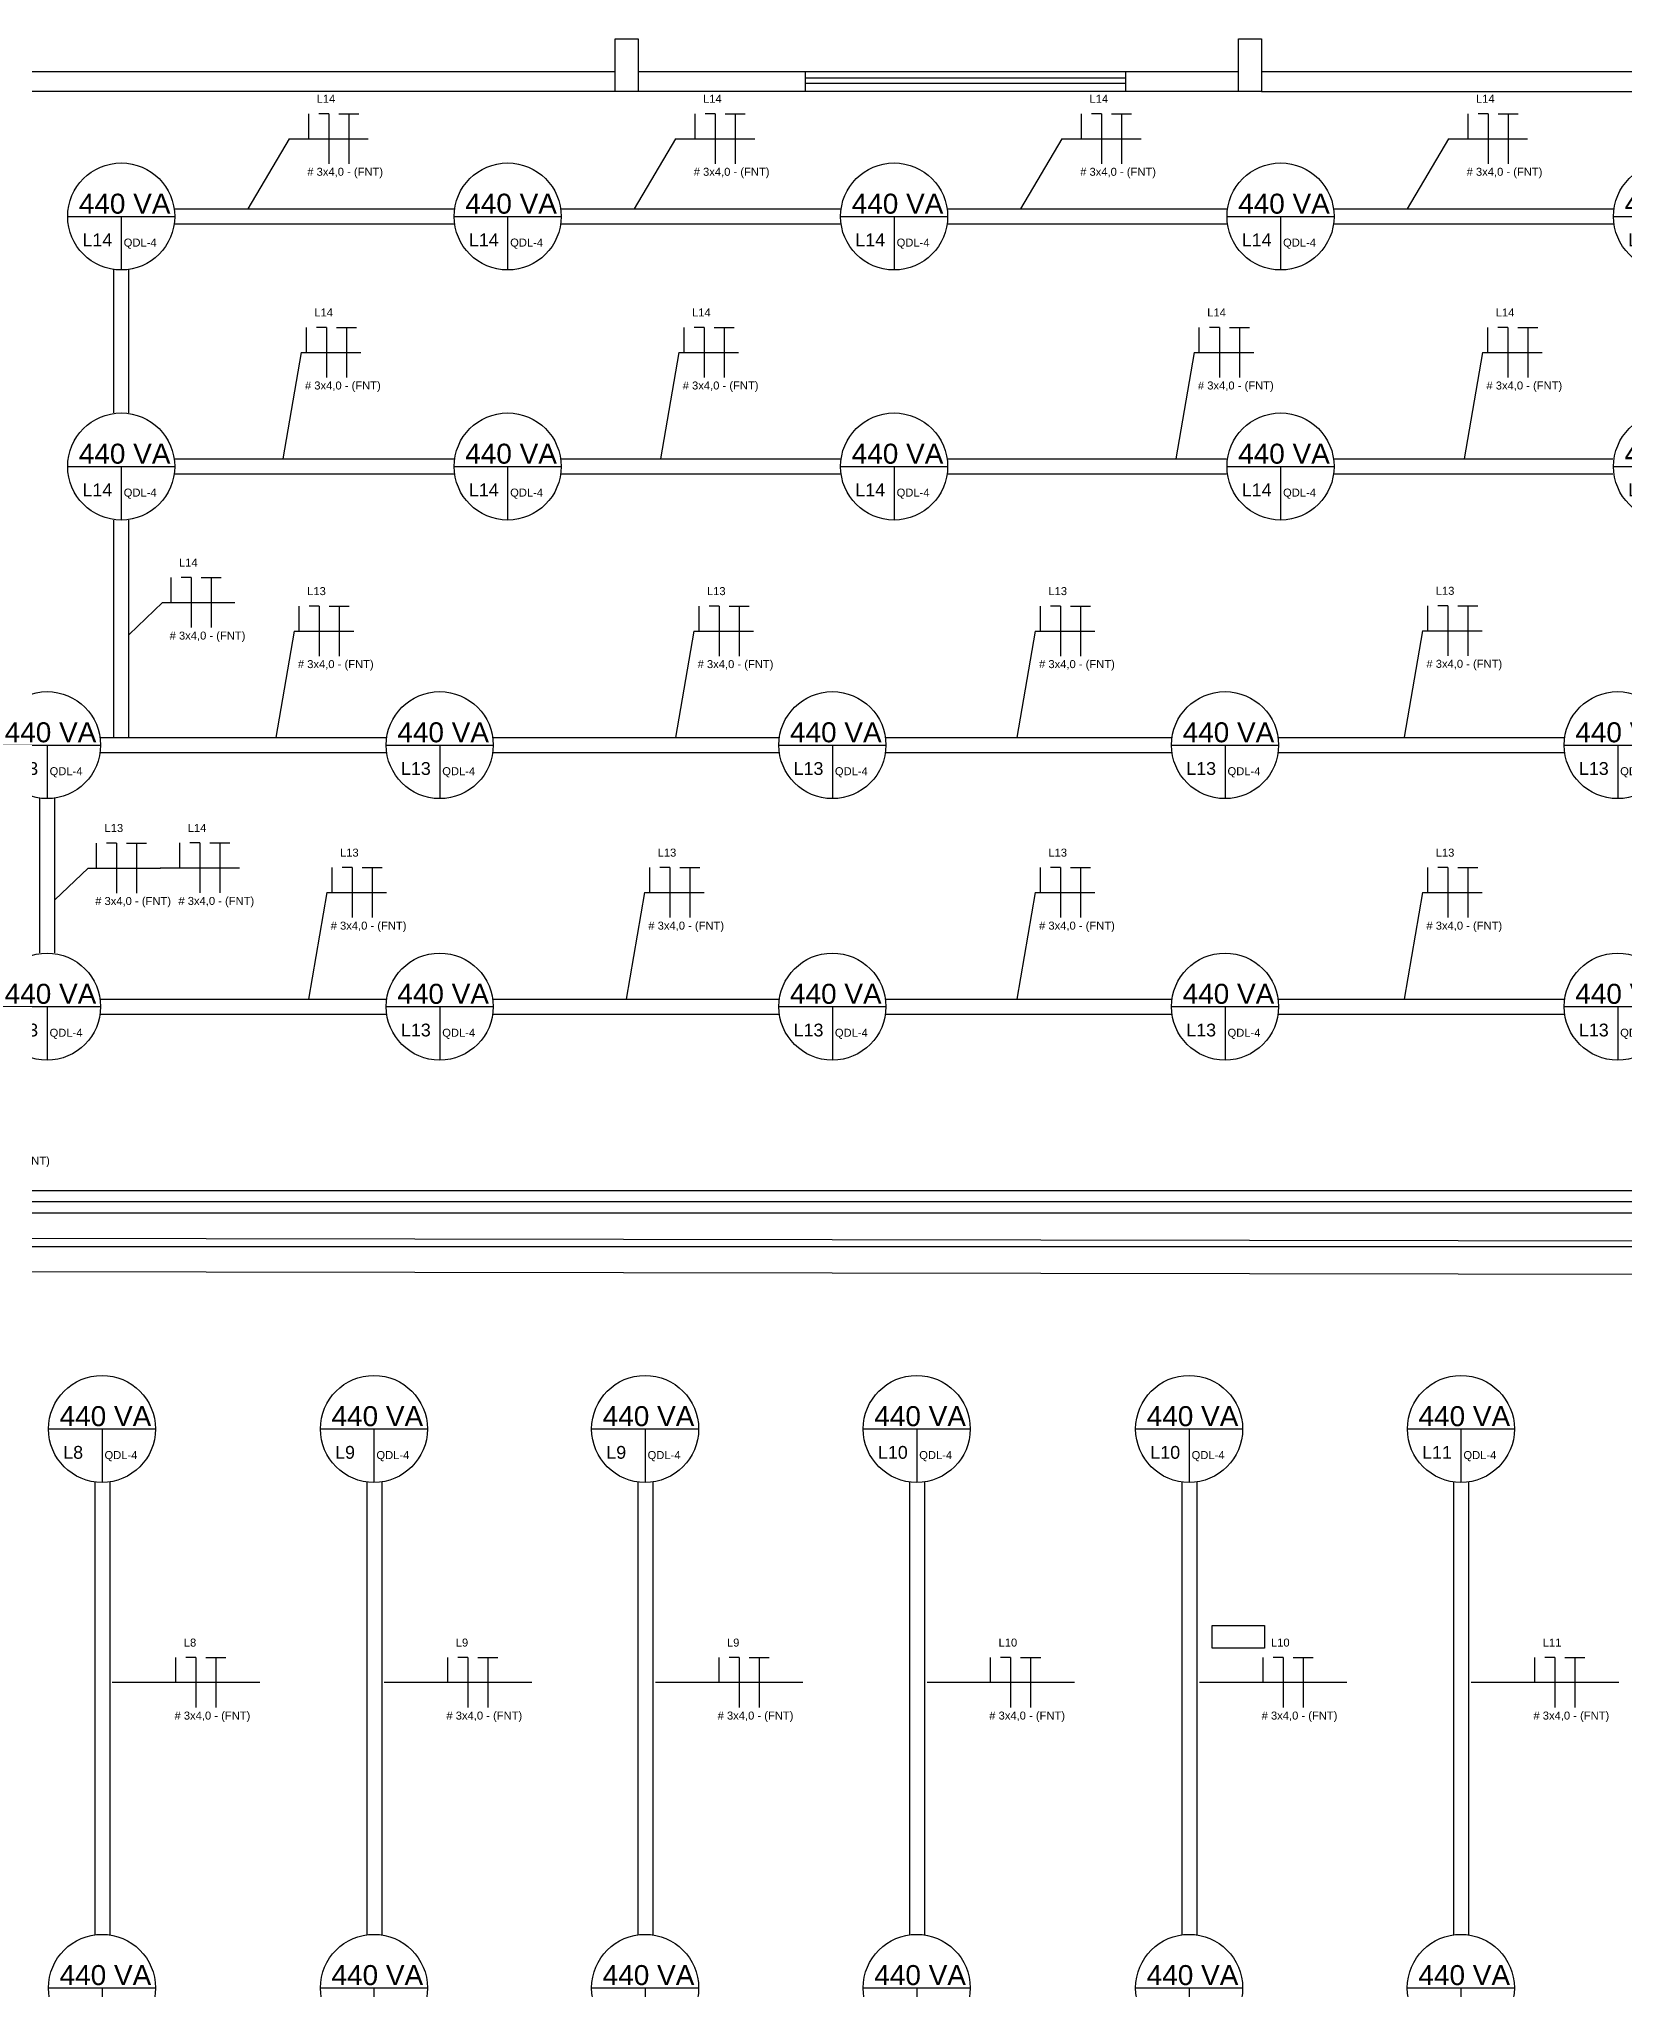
# Model space of a CAD drawing. Extents: x 196 to 343, y -52 to 135.
# Drawn here: x 299.58 to 315.43, y 41.84 to 61.35 of the extents above; entities that cross this region are included whole.
import ezdxf

# ---------------------------------------------------------------- set-up
doc = ezdxf.new("R2010")
doc.units = 0
doc.header["$MEASUREMENT"] = 0
for name, color, linetype in [('_ARQ', 5, 'CONTINUOUS'), ('_ELT-Eletrocalhas', 9, 'CONTINUOUS'), ('_ELT-Eletroduto', 7, 'CONTINUOUS'), ('_ELT-LUMINÁRIA', 2, 'CONTINUOUS'), ('ELET_FIAÇÃO', 1, 'CONTINUOUS')]:
    doc.layers.add(name, color=color, linetype=linetype)
doc.styles.add('ARIAL', font='arial.ttf')

# ---------------------------------------------------------------- blocks, each defined once
blk = doc.blocks.new('LAMPADA_RECAPAGEM')
at = {"layer": '_ELT-LUMINÁRIA', "linetype": 'Continuous'}
for points in [[(-0.535, 0), (0, 0), (0.535, 0)], [(0, 0), (0, -0.535)]]:
    blk.add_lwpolyline(points, dxfattribs=at)
blk.add_circle((0, 0), 0.535, dxfattribs=at)
at = {"layer": '_ELT-LUMINÁRIA', "linetype": 'Continuous', "style": 'ARIAL'}
for tag, p, height in [('P', (-0.424, 0.028), 0.2), ('C', (-0.388, -0.298), 0.128), ('A', (0.025, -0.301), 0.08)]:
    blk.add_attdef(tag, p, '', height=height, dxfattribs=at)
blk = doc.blocks.new('FIACAOQUALIDADE')
at = {"layer": 'ELET_FIAÇÃO', "linetype": 'Continuous'}
for p, q in [((0.236, 1.065), (0.236, 1.315)), ((0.436, 1.315), (0.336, 1.315)), ((0.436, 1.315), (0.436, 0.815)), ((0.536, 1.315), (0.736, 1.315)), ((0.636, 1.315), (0.636, 0.815))]:
    blk.add_line(p, q, dxfattribs=at)
at = {"layer": 'ELET_FIAÇÃO', "color": 7, "linetype": 'Continuous'}
for points in [[(0.184, 1.065), (0, 0)], [(0.184, 1.065), (0.78, 1.065)]]:
    blk.add_lwpolyline(points, dxfattribs=at)
at = {"layer": 'ELET_FIAÇÃO', "color": 7, "linetype": 'Continuous', "style": 'ARIAL'}
for tag, p in [('C', (0.315, 1.425)), ('B', (0.222, 0.695))]:
    blk.add_attdef(tag, p, '', height=0.08, dxfattribs=at)
blk = doc.blocks.new('Fiação_FNT_antiga')
at = {"layer": 'ELET_FIAÇÃO', "linetype": 'Continuous'}
for p, q in [((-0.2, 0), (-0.2, 0.25)), ((0, 0.25), (-0.1, 0.25)), ((0, 0.25), (0, -0.25)), ((0.1, 0.25), (0.3, 0.25)), ((0.2, 0.25), (0.2, -0.25))]:
    blk.add_line(p, q, dxfattribs=at)
at = {"layer": 'ELET_FIAÇÃO', "color": 7, "linetype": 'Continuous', "style": 'ARIAL'}
for tag, p in [('C', (-0.121, 0.36)), ('B', (-0.214, -0.37))]:
    blk.add_attdef(tag, p, '', height=0.08, dxfattribs=at)
blk = doc.blocks.new('FIACAO_CHAMADA_FNT')
at = {"layer": 'ELET_FIAÇÃO', "linetype": 'Continuous'}
for p, q in [((0.417, 0.318), (0.417, 0.568)), ((0.617, 0.568), (0.517, 0.568)), ((0.617, 0.568), (0.617, 0.068)), ((0.717, 0.568), (0.917, 0.568)), ((0.817, 0.568), (0.817, 0.068))]:
    blk.add_line(p, q, dxfattribs=at)
at = {"layer": 'ELET_FIAÇÃO', "color": 7, "linetype": 'Continuous'}
for points in [[(0.333, 0.318), (0, 0)], [(0.333, 0.318), (1.055, 0.318)]]:
    blk.add_lwpolyline(points, dxfattribs=at)
at = {"layer": 'ELET_FIAÇÃO', "color": 7, "linetype": 'Continuous', "style": 'ARIAL'}
for tag, p in [('C', (0.496, 0.678)), ('B', (0.403, -0.052))]:
    blk.add_attdef(tag, p, '', height=0.08, dxfattribs=at)

msp = doc.modelspace()

# ---------------------------------------------------------------- linework, layer by layer
at = {"layer": '_ARQ'}
for p, q in [((299.341, 61.028), (305.341, 61.028)), ((305.57, 61.028), (311.57, 61.028)), ((307.243, 60.825), (307.243, 61.028)), ((307.243, 60.963), (310.441, 60.963)), ((307.243, 60.91), (310.441, 60.91)), ((310.443, 61.028), (310.443, 60.825)), ((311.8, 61.028), (317.797, 61.028)), ((311.8, 60.828), (317.8, 60.828))]:
    msp.add_line(p, q, dxfattribs=at)
at = {"layer": '_ARQ', "linetype": 'Continuous'}
msp.add_line((311.57, 60.828), (274.424, 60.828), dxfattribs=at)
at = {"layer": '_ARQ'}
for points in [[(305.57, 61.353), (305.57, 60.828), (305.341, 60.828), (305.341, 61.353)], [(311.8, 61.353), (311.8, 60.828), (311.57, 60.828), (311.57, 61.353)], [(311.308, 45.49), (311.833, 45.49), (311.833, 45.261), (311.308, 45.261)], [(311.308, 45.49), (311.833, 45.49), (311.833, 45.261), (311.308, 45.261)]]:
    msp.add_lwpolyline(points, close=True, dxfattribs=at)
at = {"layer": '_ELT-Eletrocalhas', "linetype": 'Continuous'}
for p, q in [((302.081, 60.355), (301.668, 59.656)), ((302.081, 60.355), (302.873, 60.355)), ((305.944, 60.355), (305.531, 59.656)), ((305.944, 60.355), (306.736, 60.355)), ((309.807, 60.355), (309.394, 59.656)), ((309.807, 60.355), (310.599, 60.355)), ((313.67, 60.355), (313.257, 59.656)), ((313.67, 60.355), (314.462, 60.355)), ((300.793, 53.064), (301.585, 53.064)), ((301.788, 44.918), (300.314, 44.918)), ((304.506, 44.918), (303.033, 44.918)), ((307.217, 44.918), (305.743, 44.918)), ((309.932, 44.918), (308.458, 44.918)), ((312.655, 44.918), (311.181, 44.918)), ((315.372, 44.918), (313.898, 44.918))]:
    msp.add_line(p, q, dxfattribs=at)
at = {"layer": '_ELT-Eletrocalhas'}
for p, q in [((300.937, 59.653), (303.731, 59.653)), ((300.937, 59.503), (303.731, 59.503)), ((304.801, 59.653), (307.594, 59.653)), ((304.801, 59.503), (307.594, 59.503)), ((308.662, 59.653), (311.456, 59.653)), ((308.662, 59.503), (311.456, 59.503)), ((312.524, 59.653), (315.317, 59.653)), ((312.524, 59.503), (315.317, 59.503)), ((300.328, 57.613), (300.328, 59.043)), ((300.478, 57.613), (300.478, 59.043)), ((300.939, 57.153), (303.731, 57.153)), ((300.939, 57.003), (303.731, 57.003)), ((304.801, 57.153), (307.593, 57.153)), ((304.801, 57.003), (307.593, 57.003)), ((308.659, 57.153), (311.452, 57.153)), ((308.659, 57.003), (311.452, 57.003)), ((312.521, 57.153), (315.313, 57.153)), ((312.521, 57.003), (315.313, 57.003)), ((300.328, 54.367), (300.328, 56.543)), ((300.478, 54.367), (300.478, 56.543)), ((300.196, 54.367), (303.057, 54.367)), ((304.113, 54.367), (306.978, 54.367)), ((308.041, 54.367), (310.908, 54.367)), ((311.963, 54.367), (314.83, 54.367)), ((300.196, 54.217), (303.057, 54.217)), ((304.113, 54.217), (306.978, 54.217)), ((308.041, 54.217), (310.908, 54.217)), ((311.963, 54.217), (314.83, 54.217)), ((299.589, 52.215), (299.59, 53.758)), ((299.739, 52.215), (299.74, 53.757)), ((300.193, 51.752), (303.057, 51.752)), ((304.117, 51.752), (306.982, 51.752)), ((308.041, 51.752), (310.905, 51.752)), ((311.963, 51.752), (314.827, 51.752)), ((300.193, 51.602), (303.057, 51.602)), ((304.117, 51.602), (306.982, 51.602)), ((308.041, 51.602), (310.905, 51.602)), ((311.963, 51.602), (314.827, 51.602)), ((300.141, 42.392), (300.141, 46.929)), ((300.291, 42.392), (300.291, 46.929)), ((302.86, 42.392), (302.86, 46.929)), ((303.01, 42.392), (303.01, 46.929)), ((305.57, 42.392), (305.57, 46.929)), ((305.72, 42.392), (305.72, 46.929)), ((308.285, 42.392), (308.285, 46.929)), ((308.435, 42.392), (308.435, 46.929)), ((311.008, 42.392), (311.008, 46.929)), ((311.158, 42.392), (311.158, 46.929)), ((313.725, 42.392), (313.725, 46.929)), ((313.875, 42.392), (313.875, 46.929))]:
    msp.add_line(p, q, dxfattribs=at)
at = {"layer": '_ELT-Eletrocalhas', "color": 6}
for p, q in [((317.359, 49.834), (298.371, 49.834)), ((317.36, 49.611), (278.41, 49.611)), ((317.359, 49.726), (298.261, 49.726)), ((317.359, 49.33), (278.146, 49.394)), ((317.36, 49.276), (274.501, 49.276)), ((317.359, 48.996), (274.765, 49.065))]:
    msp.add_line(p, q, dxfattribs=at)

# ---------------------------------------------------------------- block references
at = {"layer": '_ELT-Eletrocalhas', "linetype": 'Continuous'}
for p, values in [((302.477, 60.355), {'C': 'L14', 'B': '# 3x4,0 - (FNT)'}), ((306.34, 60.355), {'C': 'L14', 'B': '# 3x4,0 - (FNT)'}), ((310.203, 60.355), {'C': 'L14', 'B': '# 3x4,0 - (FNT)'}), ((314.066, 60.355), {'C': 'L14', 'B': '# 3x4,0 - (FNT)'}), ((301.189, 53.064), {'C': 'L14', 'B': '# 3x4,0 - (FNT)'}), ((299.146, 50.466), {'C': 'L14', 'B': '# 3x4,0 - (FNT)'}), ((301.15, 44.918), {'C': 'L8', 'B': '# 3x4,0 - (FNT)'}), ((303.868, 44.918), {'C': 'L9', 'B': '# 3x4,0 - (FNT)'}), ((306.579, 44.918), {'C': 'L9', 'B': '# 3x4,0 - (FNT)'}), ((309.294, 44.918), {'C': 'L10', 'B': '# 3x4,0 - (FNT)'}), ((312.017, 44.918), {'C': 'L10', 'B': '# 3x4,0 - (FNT)'}), ((314.734, 44.918), {'C': 'L11', 'B': '# 3x4,0 - (FNT)'})]:
    msp.add_blockref('Fiação_FNT_antiga', p, dxfattribs=at).add_auto_attribs(values)
at = {"layer": '_ELT-Eletroduto'}
for p, values in [((300.403, 59.578), {'P': '440 VA', 'C': 'L14', 'A': 'QDL-4'}), ((304.266, 59.578), {'P': '440 VA', 'C': 'L14', 'A': 'QDL-4'}), ((308.129, 59.578), {'P': '440 VA', 'C': 'L14', 'A': 'QDL-4'}), ((311.992, 59.578), {'P': '440 VA', 'C': 'L14', 'A': 'QDL-4'}), ((315.855, 59.578), {'P': '440 VA', 'C': 'L14', 'A': 'QDL-4'}), ((300.403, 57.078), {'P': '440 VA', 'C': 'L14', 'A': 'QDL-4'}), ((304.266, 57.078), {'P': '440 VA', 'C': 'L14', 'A': 'QDL-4'}), ((308.129, 57.078), {'P': '440 VA', 'C': 'L14', 'A': 'QDL-4'}), ((311.992, 57.078), {'P': '440 VA', 'C': 'L14', 'A': 'QDL-4'}), ((315.855, 57.078), {'P': '440 VA', 'C': 'L14', 'A': 'QDL-4'}), ((299.662, 54.292), {'P': '440 VA', 'C': 'L13', 'A': 'QDL-4'}), ((303.587, 54.292), {'P': '440 VA', 'C': 'L13', 'A': 'QDL-4'}), ((307.512, 54.292), {'P': '440 VA', 'C': 'L13', 'A': 'QDL-4'}), ((311.437, 54.292), {'P': '440 VA', 'C': 'L13', 'A': 'QDL-4'}), ((315.362, 54.292), {'P': '440 VA', 'C': 'L13', 'A': 'QDL-4'}), ((299.662, 51.677), {'P': '440 VA', 'C': 'L13', 'A': 'QDL-4'}), ((303.587, 51.677), {'P': '440 VA', 'C': 'L13', 'A': 'QDL-4'}), ((307.512, 51.677), {'P': '440 VA', 'C': 'L13', 'A': 'QDL-4'}), ((311.437, 51.677), {'P': '440 VA', 'C': 'L13', 'A': 'QDL-4'}), ((315.362, 51.677), {'P': '440 VA', 'C': 'L13', 'A': 'QDL-4'}), ((300.211, 47.454), {'P': '440 VA ', 'C': 'L8', 'A': 'QDL-4'}), ((302.929, 47.454), {'P': '440 VA ', 'C': 'L9', 'A': 'QDL-4'}), ((305.64, 47.454), {'P': '440 VA ', 'C': 'L9', 'A': 'QDL-4'}), ((308.355, 47.454), {'P': '440 VA ', 'C': 'L10', 'A': 'QDL-4'}), ((311.078, 47.454), {'P': '440 VA ', 'C': 'L10', 'A': 'QDL-4'}), ((313.795, 47.454), {'P': '440 VA ', 'C': 'L11', 'A': 'QDL-4'}), ((300.211, 41.865), {'P': '440 VA ', 'C': 'L8', 'A': 'QDL-4'}), ((302.929, 41.865), {'P': '440 VA ', 'C': 'L9', 'A': 'QDL-4'}), ((305.64, 41.865), {'P': '440 VA ', 'C': 'L9', 'A': 'QDL-4'}), ((308.355, 41.865), {'P': '440 VA ', 'C': 'L10', 'A': 'QDL-4'}), ((311.078, 41.865), {'P': '440 VA ', 'C': 'L10', 'A': 'QDL-4'}), ((313.794, 41.865), {'P': '440 VA ', 'C': 'L11', 'A': 'QDL-4'})]:
    msp.add_blockref('LAMPADA_RECAPAGEM', p, dxfattribs=at).add_auto_attribs(values)
at = {"layer": 'ELET_FIAÇÃO'}
for name, p, values in [('FIACAOQUALIDADE', (302.018, 57.153), {'C': 'L14', 'B': '# 3x4,0 - (FNT)'}), ('FIACAOQUALIDADE', (305.794, 57.153), {'C': 'L14', 'B': '# 3x4,0 - (FNT)'}), ('FIACAOQUALIDADE', (310.944, 57.153), {'C': 'L14', 'B': '# 3x4,0 - (FNT)'}), ('FIACAOQUALIDADE', (313.828, 57.153), {'C': 'L14', 'B': '# 3x4,0 - (FNT)'}), ('FIACAO_CHAMADA_FNT', (300.484, 55.399), {'C': 'L14', 'B': '# 3x4,0 - (FNT)'}), ('FIACAOQUALIDADE', (301.947, 54.367), {'C': 'L13', 'B': '# 3x4,0 - (FNT)'}), ('FIACAOQUALIDADE', (305.943, 54.367), {'C': 'L13', 'B': '# 3x4,0 - (FNT)'}), ('FIACAOQUALIDADE', (309.356, 54.367), {'C': 'L13', 'B': '# 3x4,0 - (FNT)'}), ('FIACAOQUALIDADE', (313.228, 54.37), {'C': 'L13', 'B': '# 3x4,0 - (FNT)'}), ('FIACAO_CHAMADA_FNT', (299.74, 52.745), {'C': 'L13', 'B': '# 3x4,0 - (FNT)'}), ('FIACAOQUALIDADE', (302.275, 51.752), {'C': 'L13', 'B': '# 3x4,0 - (FNT)'}), ('FIACAOQUALIDADE', (305.45, 51.752), {'C': 'L13', 'B': '# 3x4,0 - (FNT)'}), ('FIACAOQUALIDADE', (309.356, 51.752), {'C': 'L13', 'B': '# 3x4,0 - (FNT)'}), ('FIACAOQUALIDADE', (313.228, 51.752), {'C': 'L13', 'B': '# 3x4,0 - (FNT)'})]:
    msp.add_blockref(name, p, dxfattribs=at).add_auto_attribs(values)

doc.saveas('drawing.dxf')
